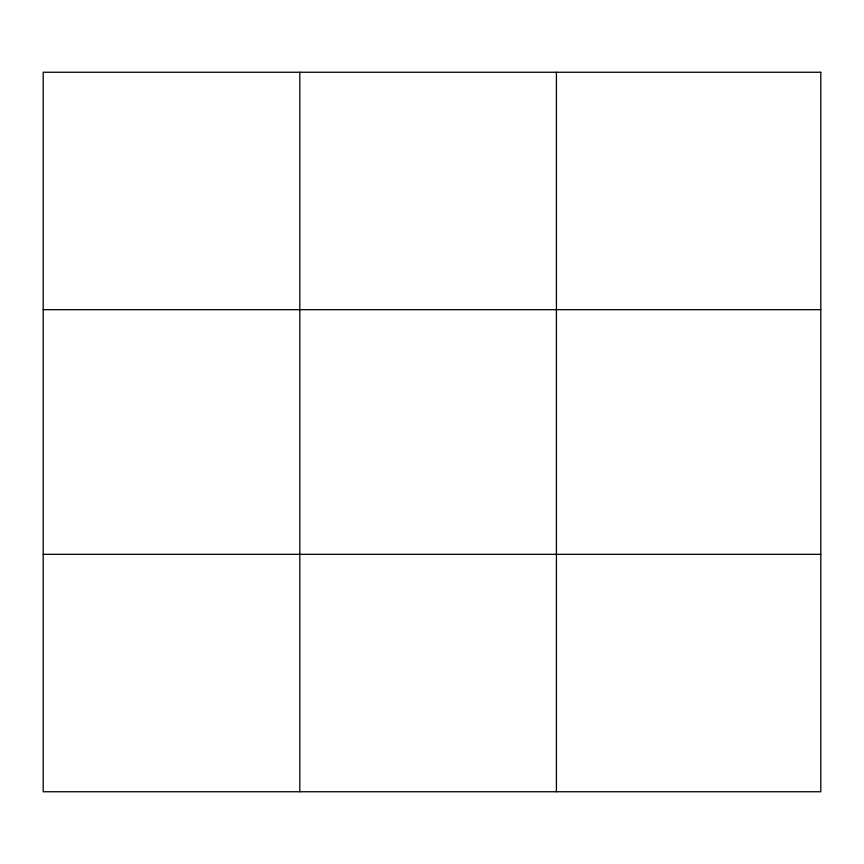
<?xml version="1.0" encoding="UTF-8"?>
<svg xmlns="http://www.w3.org/2000/svg" width="864" height="864" viewBox="0 0 864 864"><rect width="100%" height="100%" fill="white"/><g stroke="black" fill="none" stroke-linecap="round" stroke-linejoin="round"><path stroke-width="1.3" d="M299.808 72.252L299.808 791.748M556.416 72.252L556.416 791.748M43.2 309.679L820.8 309.679M43.2 554.321L820.8 554.321M820.8 72.252L820.8 791.748L43.2 791.748L43.2 72.252L820.8 72.252"/></g></svg>
